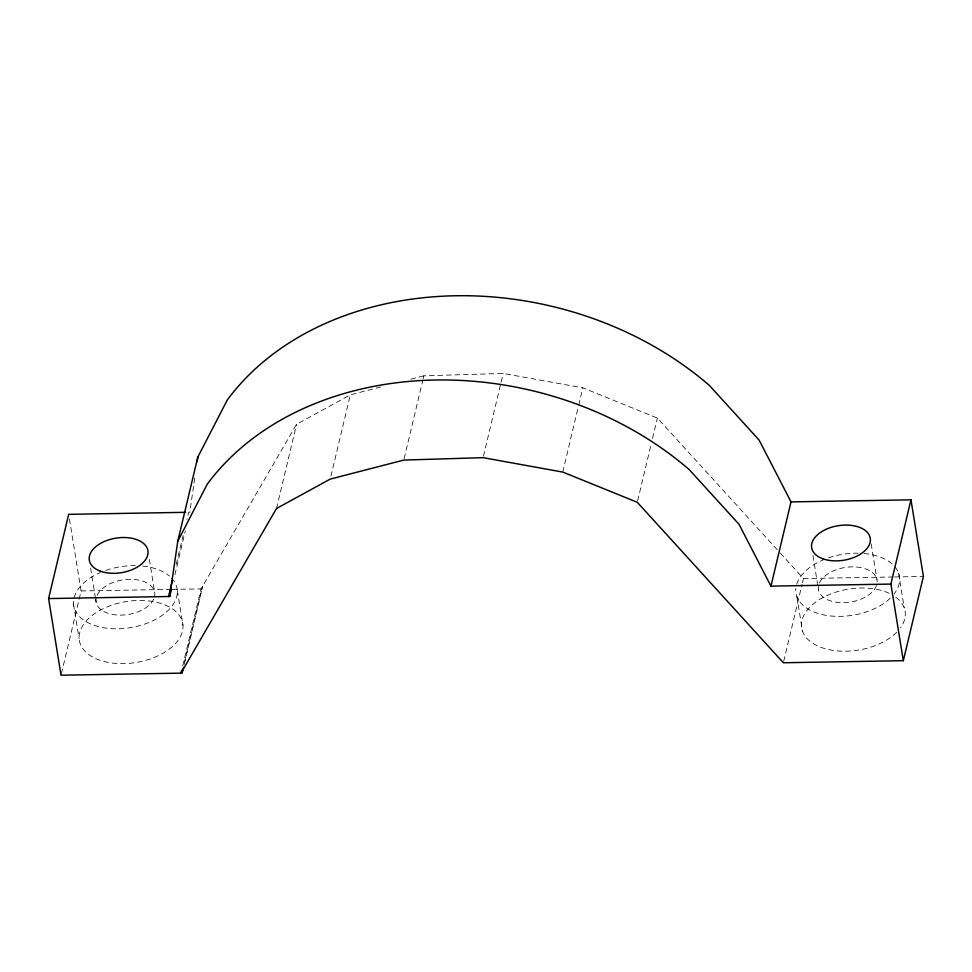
<?xml version="1.0" encoding="UTF-8"?>
<svg xmlns="http://www.w3.org/2000/svg" width="972" height="972" viewBox="0 0 972 972"><rect width="100%" height="100%" fill="white"/><g stroke="black" fill="none" stroke-linecap="round" stroke-linejoin="round"><path stroke-width="0.73" stroke-dasharray="4.86 3.65" d="M194.777 477.957L189.783 512.244L188.629 512.268L186.903 519.522M184.206 664.398L202.589 586.262L183.902 664.69M61.37 673.754L81.101 590.952L68.915 515.804M176.175 564.55L183.101 535.499M174.899 574.707L185.275 531.125M182.724 665.869L201.058 588.886L296.569 424.254L350.309 394.851L380.599 387.014M276.51 508.502L296.569 424.254M330.93 476.195L350.309 394.851M404.145 458.614L422.832 380.173M423.185 378.728L423.877 375.824L503.18 373.43L582.823 387.828L657.376 418.045L777.904 550.468M483.449 456.22L500.762 383.588M501.102 382.142L503.18 373.43M562.752 472.076L578.316 406.709M578.668 405.251L582.823 387.828M637.644 500.835L651.143 444.192M652.528 438.384L657.376 418.045M783.711 661.312L802.058 584.33M802.398 582.872L803.443 578.522L778.924 551.586M410.889 379.177L423.877 375.824M81.101 590.952L170.683 589.409M172.202 589.384L202.2 588.874M803.443 578.522L893.025 576.979M894.544 576.943L923.4 576.457M898.614 573.128L904.264 607.95M871.167 543.834L876.975 579.664M812.92 555.559L818.497 589.895M796.858 596.431L802.508 631.265M177.317 590.563L182.967 625.385A52.403 30.873 -9.2 0 1 106.823 662.126A52.403 30.873 -9.2 0 1 103.336 608.618A52.403 30.873 -9.2 0 1 182.967 625.385M149.311 559.252L154.633 592.094M90.578 568L95.426 597.853M95.669 599.347L96.155 602.336M73.471 603.867L79.121 638.701M171.594 578.121A52.403 30.873 -9.2 0 1 149.615 622.214A52.403 30.873 -9.2 0 1 79.668 616.795A52.403 30.873 -9.2 0 1 100.274 572.593M105.754 570.455A52.403 30.873 -9.2 0 1 135.424 565.619M142.69 566.044A52.403 30.873 -9.2 0 1 169.347 576.007M153.722 599.056A29.695 17.496 -9.2 0 1 119.228 615.118A29.695 17.496 -9.2 0 1 96.264 597.719M97.066 595.374A29.695 17.496 -9.2 0 1 131.56 579.324A29.695 17.496 -9.2 0 1 154.524 596.711M876.525 585.448A29.695 17.496 -9.2 0 1 843.465 602.676A29.695 17.496 -9.2 0 1 818.388 586.444M819.408 582.933A29.695 17.496 -9.2 0 1 852.007 566.87A29.695 17.496 -9.2 0 1 877.181 581.949M895.807 597.173A52.403 30.873 -9.2 0 1 900.582 627.669M896.816 632.14A52.403 30.873 -9.2 0 1 821.619 647.583A52.403 30.873 -9.2 0 1 814.803 602.798A52.403 30.873 -9.2 0 1 891.032 594.208M895.127 567.041A52.403 30.873 -9.2 0 1 894.082 593.989M890.218 598.242A52.403 30.873 -9.2 0 1 830.623 615.969A52.403 30.873 -9.2 0 1 795.861 588.425M796.7 584.306A52.403 30.873 -9.2 0 1 824.39 559.41M828.509 557.867A52.403 30.873 -9.2 0 1 858.215 553.19M864.047 553.505A52.403 30.873 -9.2 0 1 893.256 564.987"/><path stroke-width="1.46" d="M183.514 667.302L182.129 673.122L61.029 675.2L48.6 598.57L169.711 596.492L177.742 541.331L197.814 457.083L227.302 399.954A310.323 243.535 13.4 0 1 709.329 385.386L759.144 440.122L791.014 501.892L770.942 586.14L890.899 584.075L910.971 499.827L791.014 501.892M197.17 461.566L197.814 457.083M48.6 598.57L68.672 514.334L185.591 512.317M168.557 596.504L172.372 580.527M169.711 596.492L171.436 589.226M181.679 670.23L180.986 673.134L276.51 508.502L330.237 479.099L403.805 460.072L483.108 457.666L562.752 472.076L637.304 502.293L783.371 662.758L903.328 660.693L923.4 576.457L910.971 499.827M177.742 541.331L207.23 484.202A310.323 243.535 13.4 0 1 689.257 469.634L739.072 524.37L770.942 586.14M890.899 584.075L903.328 660.693M100.359 571.172A29.695 17.496 -9.2 0 0 147.744 554.915A29.695 17.496 -9.2 0 0 107.746 540.165A29.695 17.496 -9.2 0 0 100.359 571.172M822.701 558.73A29.695 17.496 -9.2 0 0 870.086 542.485A29.695 17.496 -9.2 0 0 830.088 527.723A29.695 17.496 -9.2 0 0 822.701 558.73"/></g></svg>
